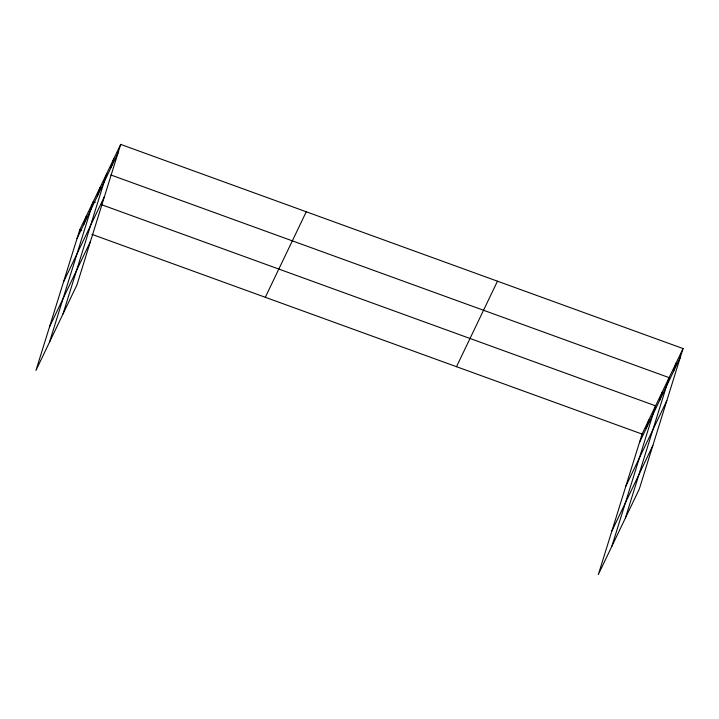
<?xml version="1.0" encoding="UTF-8"?>
<svg xmlns="http://www.w3.org/2000/svg" width="719" height="719" viewBox="0 0 719 719"><rect width="100%" height="100%" fill="white"/><g stroke="black" fill="none" stroke-linecap="round" stroke-linejoin="round"><path stroke-width="1.08" d="M120.693 144.402L79.719 229.918L35.95 370.438L76.924 284.931L120.693 144.402L683.05 348.562L639.281 489.082L598.307 574.598L642.076 434.069L683.05 348.562M83.79 224.427L86.478 215.808M49.467 342.217L93.236 201.697L95.276 202.434M97.317 196.206L99.995 187.587M62.993 314.005L106.763 173.477M111.041 167.563L113.728 158.944M646.156 428.587L648.844 419.959M611.833 546.377L655.602 405.849L101.397 204.654M659.674 400.366L662.361 391.747M625.35 518.156L669.119 377.637L110.834 174.96M673.397 371.723L676.085 363.095M77.032 238.537L118.006 153.03M63.479 282.064L104.444 196.557M49.503 326.911L90.477 241.404M265.302 297.289L306.267 211.772M456.502 366.699L497.467 281.192M639.398 442.697L680.363 357.181M625.836 486.224L666.81 400.708M611.869 531.071L652.843 445.555M79.719 229.918L81.759 230.655M91.951 234.358L642.076 434.069"/></g></svg>
